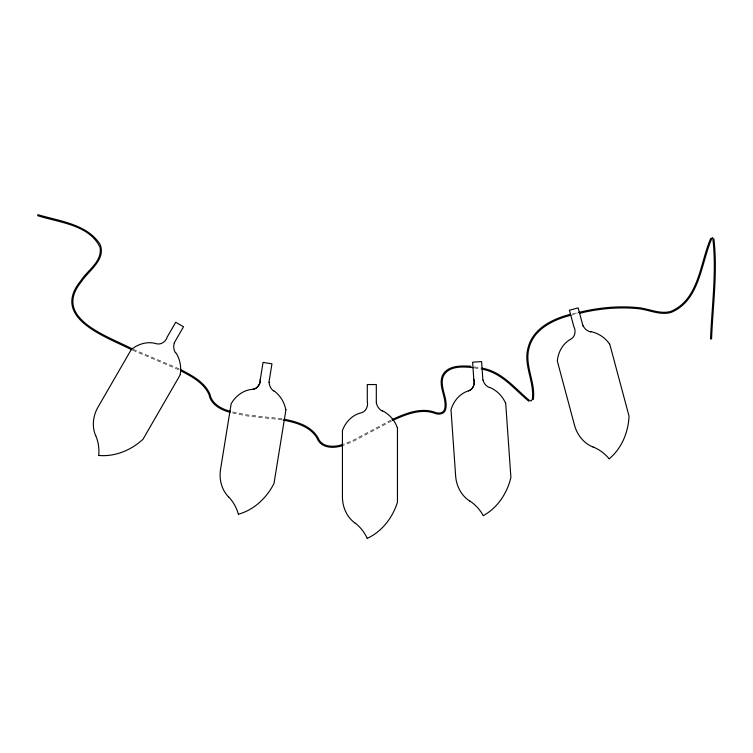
<?xml version="1.0" encoding="UTF-8"?>
<svg xmlns="http://www.w3.org/2000/svg" width="753" height="753" viewBox="0 0 753 753"><rect width="100%" height="100%" fill="white"/><g stroke="black" fill="none" stroke-linecap="round" stroke-linejoin="round"><path stroke-width="0.56" stroke-dasharray="3.77 2.82" d="M391.052 420.08L351.378 441.183L343.368 444.148M391.485 421.012L351.792 442.133L342.671 445.512M572.591 313.822L577.146 312.787M570.595 315.338L577.391 313.785M474.39 366.843L481.016 367.953M474.249 367.869L480.791 368.961M282.064 418.79L246.57 414.837L231.406 411.684M281.876 419.807L246.429 415.863L231.124 412.672M133.14 349.288L179.242 368.885M132.726 350.23L178.781 369.808"/><path stroke-width="1.13" d="M530.168 400.577L530.969 401.038L531.938 399.928M268.981 382.204L271.955 363.85L263.051 362.4L260.359 379.07C260.764 383.748 257.498 388.99 252.537 389.348C243.464 389.913 235.482 396.022 231.162 403.806L220.554 469.298C218.944 479.04 221.504 489.742 228.536 496.895M285.971 409.519L274.007 483.407C266.835 497.771 254.128 509.837 238.466 514.214M532.333 399.203C534.602 381.865 523.062 365.007 528.126 347.547C532.992 328.421 552.711 318.764 570.313 314.34M533.303 399.579C535.891 382.204 524.107 365.309 529.133 347.801C533.924 329.042 553.351 319.686 570.595 315.338M710.766 238.343C699.866 262.985 699.255 299.525 670.669 311.469C659.073 314.603 647.881 308.024 636.341 307.478C616.876 305.765 597.223 307.873 578.285 312.523M711.604 238.974C700.855 263.879 699.857 300.607 670.961 312.467C659.223 315.705 647.891 309.106 636.229 308.504C617.272 306.848 598.127 308.805 579.659 313.276M174.235 342.888L183.534 326.774L175.722 322.265L167.288 336.883C166.008 341.401 161.086 345.147 156.323 343.726C147.644 341.034 138.015 343.905 131.21 349.646L98.031 407.1C93.071 415.637 91.668 426.556 95.697 435.733M180.419 374.457L142.995 439.272C131.191 450.162 115.03 456.93 98.831 455.461M712.46 238.428L712.79 237.882L712.009 237.797L712.206 238.4M469.712 501.027C461.241 495.672 456.29 485.836 455.64 475.981L451.009 409.801C453.438 401.236 459.819 393.461 468.526 390.845C473.27 389.367 475.247 383.512 473.788 379.051L472.611 362.212L481.6 361.581L482.899 380.133M609.252 458.775C621.743 448.364 628.388 432.147 629.037 416.108L609.666 343.81M483.332 515.626C497.582 507.786 507.202 493.14 510.901 477.515L505.677 402.846M392.049 419.581C405.472 413.453 421.332 406.799 436.025 412.672C439.178 413.67 443.658 413.039 444.599 409.303C447.282 397.951 437.917 386.844 442.397 375.606C447.517 365.196 461.241 365.629 471.086 366.287M392.482 420.513C405.707 414.498 421.322 407.862 435.799 413.689C439.47 414.856 444.496 413.849 445.588 409.623C448.477 398.29 439.074 387.23 443.357 376.029C448.844 365.497 463.199 366.626 473.157 367.68M367.295 538.339C382.053 531.514 392.671 517.575 397.452 502.242L397.452 427.393M342.37 444.524C333.993 447.498 321.691 447.546 317.992 437.691C311.168 425.897 296.851 421.652 284.305 419.261M342.671 445.512C333.861 448.656 321.032 448.487 317.107 438.227C310.198 426.339 295.59 422.424 282.987 420.042M482.118 368.132C502.063 371.709 514.713 388.181 529.265 400.304M481.882 369.139C501.809 372.669 514.214 389.348 528.86 401.264M230.409 411.364C221.702 409.03 211.753 404.041 209.993 394.261C204.6 381.884 191.601 375.267 180.231 369.375M230.117 412.352C221.09 409.943 210.887 404.7 209.023 394.628C203.875 382.853 191.544 376.462 180.739 370.777M593.091 447.047C583.754 443.404 577.024 434.697 574.501 425.144L557.324 361.064C558.086 352.197 562.858 343.34 570.906 339.114C575.273 336.751 576.111 330.633 573.814 326.529L569.447 310.227L578.153 307.892L582.973 325.861M132.104 348.818C107.848 336.102 51.628 318.255 81.343 281.763C88.581 270.591 106.088 259.87 100.168 244.499C87.075 223.923 59.299 221.156 37.904 214.661L37.65 215.659C58.8 222.568 89.456 224.629 100.074 247.492C102.446 261.828 87.122 270.412 80.505 281.161C50.31 318.331 106.597 336.911 131.69 349.769M354.719 522.827C346.644 516.887 342.399 506.731 342.427 496.858L342.427 430.518C345.448 422.141 352.357 414.828 361.224 412.832C366.052 411.684 368.443 405.98 367.295 401.424L367.295 384.548L376.312 384.548L376.312 403.147M713.863 238.701C717.778 271.908 712.827 305.643 711.576 338.954L710.54 338.888C711.83 305.737 716.64 272.181 712.903 239.115M354.776 522.751A40.784 40.784 0 0 1 367.21 538.376M382.477 410.771A30.12 30.12 0 0 1 397.236 427.469M382.308 411.1A11.323 11.323 0 0 1 376.453 403.119M489.582 387.315A30.12 30.12 0 0 1 505.47 402.94M469.759 500.952A40.784 40.784 0 0 1 483.257 515.673M471.83 388.699A7.436 7.436 0 0 1 468.526 390.863M473.665 379.088A10.024 10.024 0 0 1 471.896 388.755M489.431 387.654A11.323 11.323 0 0 1 483.04 380.096M95.782 435.705A40.784 40.784 0 0 1 98.737 455.452M175.76 352.573A30.12 30.12 0 0 1 180.193 374.41M175.449 352.771A11.323 11.323 0 0 1 174.367 342.935M593.129 446.962A40.784 40.784 0 0 1 609.186 458.831M590.898 331.621A30.12 30.12 0 0 1 609.478 343.942M590.823 331.988A11.323 11.323 0 0 1 583.104 325.795M273.847 390.722A30.12 30.12 0 0 1 285.745 409.566M228.601 496.839A40.784 40.784 0 0 1 238.381 514.243M252.537 389.367A7.436 7.436 0 0 0 256.246 388.011A10.024 10.024 0 0 0 260.227 379.079M273.631 391.014A11.323 11.323 0 0 1 269.122 382.204"/></g></svg>
